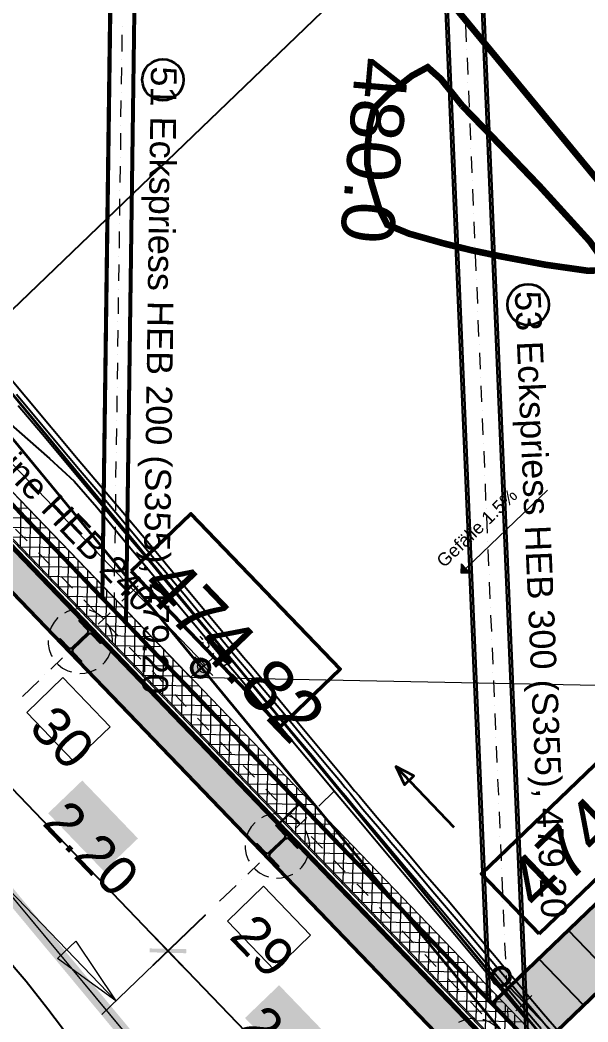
# Model space of a CAD drawing. Header units: metres. Extents: x 2687650.8 to 2687727.1, y 1234407.3 to 1234484.3.
# Drawn here: x 2687661.47 to 2687665.86, y 1234446.2 to 1234453.96 of the extents above; entities that cross this region are included whole.
import ezdxf

# ---------------------------------------------------------------- set-up
doc = ezdxf.new("R2010")
doc.units = ezdxf.units.M
for name, color, linetype in [('PDF_0', 7, 'Continuous'), ('PDF_A-GEFAELLE', 7, 'Continuous'), ('PDF_A-KOTEN', 7, 'Continuous'), ('PDF_A__BEML', 7, 'Continuous'), ('PDF_A__Text', 7, 'Continuous'), ('PDF_AV_01211-Bobe-Gebaeude', 7, 'Continuous'), ('PDF_AV_01313-Mauer-Sockel', 7, 'Continuous'), ('PDF_AV_01611-Parzelle', 7, 'Continuous'), ('PDF_E_BETON', 7, 'Continuous'), ('PDF_E_Text', 7, 'Continuous'), ('PDF_PDF_Geometrie', 5, 'Continuous'), ('PDF_Text', 7, 'Continuous')]:
    doc.layers.add(name, color=color, linetype=linetype)
for name, color, linetype, true_color in [('PDF_060-Kataster_Hauptinfo.060', 7, 'Continuous', 0x7f7f7f), ('PDF_062_Bauten.062 Bauteilschraffuren', 7, 'Continuous', 0x7f7f7f), ('PDF_211_Wände_Beton.211', 7, 'Continuous', 0x7f7f7f), ('PDF_211_Wände_Beton.211 Bauteilschraffuren', 7, 'Continuous', 0x7f7f7f), ('PDF_211_Wände_Beton.211 Schichttrennlinien', 7, 'Continuous', 0x7f7f7f), ('PDF_211_Z_Bemassung 1_50.211#4', 7, 'Continuous', 0x7f7f7f), ('PDF_211_Z_Koten.211', 7, 'Continuous', 0x7f7f7f), ('PDF_222_Spenglerarbeiten.222 Bauteilschraffuren', 7, 'Continuous', 0x7f7f7f), ('PDF_3D_Kurven', 7, 'Continuous', 0xdda500), ('PDF_3D_Kurven-Nebenhoehen', 7, 'Continuous', 0xdda500), ('PDF_A-2D-BÖSCHUNGEN', 7, 'Continuous', 0xfdfdfd), ('PDF_AV_01234-Bobe-Gartenanlage', 7, 'Continuous', 0xfdfdfd), ('PDF_Böschung Aushub', 7, 'Continuous', 0x7f7f7f), ('PDF_E_Farbe Beton', 7, 'Continuous', 0xdfff7f), ('PDF_Rühlwand Träger u Vermassung', 7, 'Continuous', 0x0ac1ff)]:
    doc.layers.add(name, color=color, linetype=linetype, true_color=true_color)
doc.styles.add('PDF Arial', font='arial.ttf')

# ---------------------------------------------------------------- blocks, each defined once
blk = doc.blocks.new('A$C1c84ec86')
at = {"layer": 'PDF_0', "transparency": 33554559}
blk.add_hatch(color=256, dxfattribs=at).paths.add_polyline_path([(1289.92, 383.34), (1310.03, 403.23), (1307.91, 405.56), (1287.8, 385.45)])
at = {"layer": 'PDF_211_Z_Koten.211', "transparency": 33554559}
h = blk.add_hatch(color=256, dxfattribs=at)
h.paths.add_polyline_path([(1159.32, 567.07), (1154.24, 567.07), (1154.66, 565.16), (1155.72, 563.47), (1157.41, 562.41), (1159.32, 561.98)])
h.paths.add_polyline_path([(1161.22, 571.72), (1159.32, 572.15), (1159.32, 567.07), (1164.19, 567.07), (1163.98, 568.97), (1162.71, 570.66)])
at = {"layer": 'PDF_3D_Kurven', "transparency": 33554559}
blk.add_hatch(color=256, dxfattribs=at).paths.add_polyline_path([(984.9, 1009.67), (985.33, 1014.75), (982.57, 1014.96), (982.15, 1009.88)])
at = {"layer": 'PDF_A-KOTEN', "transparency": 33554559}
for points in [[(1159.11, 570.88), (1157.63, 570.88), (1156.78, 570.66), (1156.36, 570.66), (1155.51, 570.24), (1155.09, 570.24), (1154.45, 569.61), (1154.03, 569.39), (1153.18, 568.55), (1152.76, 567.91), (1152.33, 567.49), (1152.12, 566.64), (1151.91, 566.43), (1151.7, 565.37), (1151.49, 564.95), (1151.49, 562.83), (1152.12, 560.93), (1152.55, 560.5), (1152.76, 559.87), (1154.24, 558.39), (1154.87, 557.96), (1155.51, 557.75), (1156.14, 557.33), (1156.78, 557.33), (1157.41, 557.12), (1159.32, 557.12), (1160.17, 557.33), (1160.59, 557.33), (1162.71, 558.39), (1163.55, 559.23), (1164.4, 560.5), (1164.61, 560.93), (1165.03, 561.56), (1165.25, 562.2), (1165.25, 562.83), (1165.46, 563.68), (1165.46, 564.1), (1165.25, 564.95), (1165.25, 565.37), (1165.03, 566.43), (1164.82, 566.64), (1164.19, 567.91), (1163.76, 568.55), (1163.55, 568.76), (1162.71, 569.39), (1162.49, 569.61), (1161.65, 570.24), (1161.44, 570.24), (1160.38, 570.66), (1160.17, 570.66)], [(1493.76, 573.2), (1490.58, 573.2), (1489.95, 572.99), (1489.31, 572.57), (1488.89, 572.57), (1488.04, 571.93), (1487.2, 571.09), (1486.77, 570.88), (1486.35, 570.24), (1485.71, 568.97), (1485.5, 568.76), (1485.29, 567.91), (1485.29, 567.28), (1485.08, 566.64), (1485.08, 566.01), (1485.29, 565.16), (1485.29, 564.52), (1485.5, 564.1), (1485.71, 563.25), (1486.14, 562.83), (1486.98, 561.56), (1487.41, 561.14), (1488.04, 560.71), (1488.47, 560.29), (1489.1, 560.08), (1489.74, 559.66), (1490.58, 559.66), (1491.01, 559.44), (1492.91, 559.44), (1493.76, 559.66), (1494.39, 559.66), (1495.03, 560.08), (1495.66, 560.29), (1496.3, 560.71), (1496.72, 561.14), (1497.36, 561.56), (1497.57, 562.2), (1497.99, 562.83), (1498.41, 563.25), (1498.63, 564.1), (1498.84, 564.52), (1499.05, 565.16), (1499.05, 567.28), (1498.84, 567.91), (1498.63, 568.76), (1498.63, 568.97), (1497.99, 570.24), (1496.51, 571.72), (1496.09, 571.93), (1495.24, 572.57), (1495.03, 572.57)]]:
    blk.add_hatch(color=256, dxfattribs=at).paths.add_polyline_path(points)
at = {"layer": 'PDF_A__BEML', "true_color": 0xffffff, "transparency": 33554559}
for points in [[(1157.84, 437.95), (1157.84, 401.33), (1220.07, 401.33), (1220.07, 437.95)], [(1377.76, 437.95), (1377.76, 401.33), (1439.99, 401.33), (1439.99, 437.95)]]:
    blk.add_hatch(color=7, dxfattribs=at).paths.add_polyline_path(points)
at = {"layer": 'PDF_AV_01611-Parzelle', "transparency": 33554559}
blk.add_hatch(color=256, dxfattribs=at).paths.add_polyline_path([(465.46, 393.71), (464.83, 383.76), (1459.26, 311.16), (1460.1, 321.1)])
at = {"layer": 'PDF_Böschung Aushub', "true_color": 0xdd6d8a, "transparency": 33554559}
blk.add_hatch(color=243, dxfattribs=at).paths.add_polyline_path([(1502.44, 1125.66), (1502.44, 547.8), (1552.39, 547.8), (1552.39, 1075.71), (2362.45, 1075.71), (2362.45, 523.67), (2412.62, 523.67), (2412.41, 1075.71), (2412.41, 1125.66)])
at = {"layer": 'PDF_E_Farbe Beton', "true_color": 0xbfff7f, "transparency": 33554559}
h = blk.add_hatch(color=71, dxfattribs=at)
h.paths.add_polyline_path([(3096.53, 1972.34), (3087.64, 1847.46), (3087.42, 523.67), (612.36, 523.67), (612.36, 1217.32), (591.83, 1429.41), (592.04, 1430.89), (672.48, 2565.87), (2668.74, 2565.87), (2848.03, 2530.94), (2997.89, 2390.18), (3013.34, 2375.79), (3093.99, 2206.03), (3096.53, 2200.53)])
h.paths.add_polyline_path([(3120.45, 1972.34), (3120.45, 2206.03), (3039.8, 2375.79), (3033.03, 2390.18), (2883.16, 2530.94), (2859.46, 2553.17), (2794.47, 2565.87), (2671.07, 2589.79), (650.04, 2589.79), (648.35, 2565.87), (567.91, 1430.89), (568.12, 1429.41), (588.44, 1217.32), (588.44, 499.75), (3111.55, 499.75), (3111.55, 1847.46)], flags=0)
at = {"layer": 'PDF_Rühlwand Träger u Vermassung', "transparency": 33554559}
for points in [[(1077.4, 501.66), (1077.19, 501.66), (1076.77, 501.45), (1067.03, 501.45), (1067.03, 499.75), (1090.95, 499.75), (1090.95, 501.45), (1081.21, 501.45), (1080.77, 501.47), (1080.58, 501.66), (1080.15, 501.87), (1079.94, 502.08), (1079.73, 502.51), (1079.52, 502.72), (1079.52, 520.71), (1079.73, 520.92), (1079.94, 521.34), (1080.15, 521.56), (1080.58, 521.77), (1080.79, 521.98), (1090.95, 521.98), (1090.95, 523.67), (1067.03, 523.67), (1067.03, 521.98), (1077.19, 521.98), (1077.4, 521.77), (1077.83, 521.56), (1078.04, 521.34), (1078.25, 520.92), (1078.46, 520.71), (1078.46, 503.14), (1078.25, 502.72), (1078.25, 502.51), (1078.04, 502.08), (1077.83, 501.87)], [(1297.33, 501.66), (1297.12, 501.66), (1296.69, 501.45), (1286.96, 501.45), (1286.96, 499.75), (1310.87, 499.75), (1311.09, 501.45), (1301.14, 501.45), (1300.9, 501.46), (1300.5, 501.66), (1300.29, 501.87), (1299.87, 502.08), (1299.87, 502.51), (1299.66, 502.72), (1299.44, 503.14), (1299.44, 520.29), (1299.66, 520.71), (1299.87, 520.92), (1300.08, 521.34), (1300.5, 521.77), (1300.93, 521.98), (1311.09, 521.98), (1311.09, 523.67), (1286.96, 523.67), (1286.96, 521.98), (1297.12, 521.98), (1297.54, 521.77), (1297.96, 521.34), (1298.17, 520.92), (1298.39, 520.71), (1298.39, 520.29), (1298.6, 519.86), (1298.39, 503.56), (1298.39, 502.72), (1298.17, 502.51), (1297.96, 502.08), (1297.75, 501.87)]]:
    blk.add_hatch(color=256, dxfattribs=at).paths.add_polyline_path(points)
at = {"layer": 'PDF_060-Kataster_Hauptinfo.060', "lineweight": 18}
for points in [[(643.69, 2809.29), (483.03, 548.44), (465.04, 388.84), (1459.68, 316.24), (3414.46, 173.36), (3333.6, 2121.15)], [(1622.45, 1017.71), (1158.47, 553.73)]]:
    blk.add_lwpolyline(points, dxfattribs=at)
at = {"layer": 'PDF_062_Bauten.062 Bauteilschraffuren', "lineweight": 18}
for points in [[(3332.75, 2138.08), (3333.6, 2121.57), (3358.36, 1523.6), (3376.14, 1092.22), (3376.35, 1092.22), (3414.46, 173.57), (465.04, 388.84), (483.03, 548.65), (515.84, 1009.24), (643.69, 2809.29), (760.11, 2801.88), (1044.17, 2801.88), (2574.76, 2801.88)], [(2621.11, 2560.79), (677.13, 2560.79), (608.13, 1589.22), (608.13, 1483.39), (616.38, 1483.39), (616.38, 527.69), (3083.61, 527.69), (3083.61, 1406.76), (3082.98, 1406.76), (3083.61, 1981.87), (3091.45, 1981.87), (3091.45, 2122.63)]]:
    blk.add_lwpolyline(points, dxfattribs=at)
at = {"layer": 'PDF_211_Wände_Beton.211', "lineweight": 18}
for points in [[(2625.56, 2560.79), (677.13, 2560.79), (676.5, 2552.75), (608.34, 1592.4), (608.34, 1483.39), (616.38, 1483.39), (616.38, 527.69), (617.44, 527.69), (3082.56, 527.69), (3083.61, 527.69), (3083.61, 1981.87), (3091.45, 1981.87), (3091.45, 2101.89), (3091.45, 2123.9)], [(3057.58, 2120.3), (2703.03, 2120.3), (2036.9, 2120.3), (1550.49, 2120.3), (1524.45, 2120.3), (1524.45, 1612.29), (1524.45, 1598.32), (1524.45, 1590.28), (1550.49, 1590.28), (1550.49, 2100.41), (2036.9, 2100.41), (2703.03, 2100.41), (3057.58, 2100.41), (3057.58, 1981.87), (3057.58, 553.73), (642.42, 553.73), (642.42, 1483.39), (642.42, 1591.13), (708.88, 2526.92), (2625.35, 2526.92)]]:
    blk.add_lwpolyline(points, dxfattribs=at)
at = {"layer": 'PDF_211_Wände_Beton.211 Bauteilschraffuren', "lineweight": 18}
for points in [[(951.67, 528.75), (976.65, 553.73)], [(962.25, 528.75), (987.23, 553.73)], [(994.43, 528.75), (969.24, 553.73)], [(972.84, 528.75), (997.81, 553.73)], [(1005.01, 528.75), (980.03, 553.73)], [(983.42, 528.75), (1008.4, 553.73)], [(1015.59, 528.75), (990.62, 553.73)], [(994, 528.75), (1018.98, 553.73)], [(1026.18, 528.75), (1001.2, 553.73)], [(1004.59, 528.75), (1029.56, 553.73)], [(1036.76, 528.75), (1011.78, 553.73)], [(1015.17, 528.75), (1040.15, 553.73)], [(1047.35, 528.75), (1022.37, 553.73)], [(1025.75, 528.75), (1050.94, 553.73)], [(1057.93, 528.75), (1032.95, 553.73)], [(1036.55, 528.75), (1061.53, 553.73)], [(1068.51, 528.75), (1043.54, 553.73)], [(1047.13, 528.75), (1072.11, 553.73)], [(1079.1, 528.75), (1054.12, 553.73)], [(1057.72, 528.75), (1082.69, 553.73)], [(1089.89, 528.75), (1064.7, 553.73)], [(1068.3, 528.75), (1093.28, 553.73)], [(1100.47, 528.75), (1075.5, 553.73)], [(1078.88, 528.75), (1103.86, 553.73)], [(1111.06, 528.75), (1086.08, 553.73)], [(1089.47, 528.75), (1114.44, 553.73)], [(1121.64, 528.75), (1096.66, 553.73)], [(1100.05, 528.75), (1125.03, 553.73)], [(1132.22, 528.75), (1107.25, 553.73)], [(1110.63, 528.75), (1135.61, 553.73)], [(1142.81, 528.75), (1117.83, 553.73)], [(1121.22, 528.75), (1146.41, 553.73)], [(1153.39, 528.75), (1128.41, 553.73)], [(1132.01, 528.75), (1156.99, 553.73)], [(1163.98, 528.75), (1139, 553.73)], [(1142.6, 528.75), (1167.57, 553.73)], [(1174.56, 528.75), (1149.58, 553.73)], [(1153.18, 528.75), (1178.16, 553.73)], [(1185.35, 528.75), (1160.17, 553.73)], [(1163.76, 528.75), (1188.74, 553.73)], [(1195.94, 528.75), (1170.96, 553.73)], [(1174.35, 528.75), (1199.32, 553.73)], [(1206.52, 528.75), (1181.54, 553.73)], [(1184.93, 528.75), (1209.91, 553.73)], [(1217.1, 528.75), (1192.13, 553.73)], [(1195.51, 528.75), (1220.49, 553.73)], [(1227.69, 528.75), (1202.71, 553.73)], [(1206.1, 528.75), (1231.08, 553.73)], [(1238.27, 528.75), (1213.29, 553.73)], [(1216.68, 528.75), (1241.87, 553.73)], [(1248.86, 528.75), (1223.88, 553.73)], [(1227.48, 528.75), (1252.45, 553.73)], [(1259.44, 528.75), (1234.46, 553.73)], [(1238.06, 528.75), (1263.04, 553.73)], [(1270.02, 528.75), (1245.05, 553.73)], [(1248.64, 528.75), (1273.62, 553.73)], [(1280.82, 528.75), (1255.63, 553.73)], [(1259.23, 528.75), (1284.2, 553.73)], [(1291.4, 528.75), (1266.42, 553.73)], [(1269.81, 528.75), (1294.79, 553.73)], [(1301.98, 528.75), (1277.01, 553.73)], [(1280.39, 528.75), (1305.37, 553.73)], [(1312.57, 528.75), (1287.59, 553.73)], [(1290.98, 528.75), (1315.95, 553.73)], [(1323.15, 528.75), (1298.17, 553.73)], [(1301.56, 528.75), (1326.54, 553.73)], [(1333.74, 528.75), (1308.76, 553.73)], [(1312.14, 528.75), (1337.33, 553.73)], [(1344.32, 528.75), (1319.34, 553.73)], [(1322.94, 528.75), (1347.92, 553.73)], [(1354.9, 528.75), (1329.93, 553.73)], [(1333.52, 528.75), (1358.5, 553.73)], [(1365.49, 528.75), (1340.51, 553.73)], [(1344.11, 528.75), (1369.08, 553.73)], [(1376.28, 528.75), (1351.09, 553.73)], [(1354.69, 528.75), (1379.67, 553.73)], [(1386.86, 528.75), (1361.89, 553.73)], [(1365.27, 528.75), (1390.25, 553.73)], [(1397.45, 528.75), (1372.47, 553.73)], [(1375.86, 528.75), (1400.83, 553.73)], [(1408.03, 528.75), (1383.05, 553.73)], [(1386.44, 528.75), (1411.42, 553.73)], [(1418.62, 528.75), (1393.64, 553.73)], [(1397.02, 528.75), (1422, 553.73)], [(1429.2, 528.75), (1404.22, 553.73)], [(1407.61, 528.75), (1432.8, 553.73)], [(1439.78, 528.75), (1414.8, 553.73)], [(1418.4, 528.75), (1443.38, 553.73)], [(1450.37, 528.75), (1425.39, 553.73)], [(1428.99, 528.75), (1453.96, 553.73)], [(1460.95, 528.75), (1435.97, 553.73)], [(1439.57, 528.75), (1464.55, 553.73)], [(1471.74, 528.75), (1446.56, 553.73)], [(1450.15, 528.75), (1475.13, 553.73)], [(1482.33, 528.75), (1457.35, 553.73)], [(1460.74, 528.75), (1485.71, 553.73)], [(1492.91, 528.75), (1467.93, 553.73)], [(1471.32, 528.75), (1496.3, 553.73)], [(1503.49, 528.75), (1478.52, 553.73)], [(1481.9, 528.75), (1506.88, 553.73)], [(1514.08, 528.75), (1489.1, 553.73)], [(1492.49, 528.75), (1517.47, 553.73)], [(1524.66, 528.75), (1499.68, 553.73)], [(1503.07, 528.75), (1528.26, 553.73)], [(1535.25, 528.75), (1510.27, 553.73)], [(1545.83, 528.75), (1520.85, 553.73)]]:
    blk.add_lwpolyline(points, dxfattribs=at)
at = {"layer": 'PDF_211_Wände_Beton.211 Schichttrennlinien', "lineweight": 18}
blk.add_lwpolyline([(617.44, 528.75), (642.42, 528.75), (3057.58, 528.75), (3082.56, 528.75)], dxfattribs=at)
at = {"layer": 'PDF_211_Z_Bemassung 1_50.211#4', "lineweight": 18}
blk.add_lwpolyline([(1245.47, 853.46), (1245.47, 765.82)], dxfattribs=at)
blk.add_lwpolyline([(1250.34, 765.82), (1245.47, 760.74), (1240.39, 765.82)], close=True, dxfattribs=at)
at = {"layer": 'PDF_211_Z_Bemassung 1_50.211#4', "transparency": 33554559}
blk.add_solid([(1240.39, 765.82), (1250.34, 765.82), (1245.47, 760.74)], dxfattribs=at)
at = {"layer": 'PDF_211_Z_Koten.211', "lineweight": 18}
for points in [[(1159.32, 557.12), (1159.32, 577.01)], [(1149.16, 567.07), (1169.27, 567.07)]]:
    blk.add_lwpolyline(points, dxfattribs=at)
blk.add_circle((1159.42, 567.17), 4.97, dxfattribs=at)
at = {"layer": 'PDF_222_Spenglerarbeiten.222 Bauteilschraffuren', "lineweight": 18}
blk.add_lwpolyline([(642.42, 553.73), (642.42, 568.76), (1158.47, 568.76), (1158.47, 553.73)], close=True, dxfattribs=at)
at = {"layer": 'PDF_3D_Kurven', "lineweight": 25}
for points in [[(918.01, 588.87), (960.56, 592.47), (986.38, 594.16), (1013.05, 592.89), (1048.4, 590.14), (1071.26, 588.44), (1088.2, 587.17), (1110.85, 585.69), (1125.24, 584.85), (1141.75, 583.58), (1158.26, 582.52), (1181.54, 581.04), (1228.11, 577.86), (1276.37, 574.47), (1304.95, 572.57), (1330.77, 570.88), (1365.7, 568.55), (1391.73, 566.85), (1412.26, 565.37), (1443.59, 563.25), (1473.86, 561.14), (1491.64, 559.87), (1509, 558.81), (1532.28, 557.12)], [(985.11, 1012.21), (985.11, 1012.21)]]:
    blk.add_lwpolyline(points, dxfattribs=at)
at = {"layer": 'PDF_3D_Kurven', "lineweight": 0, "const_width": 5.1}
blk.add_lwpolyline([(982.36, 1012.42), (974.11, 1013.27), (958.76, 1014.64), (945, 1013.58), (941.3, 1000.04), (938.97, 977.18), (939.18, 961.51), (945.85, 950.82), (957.39, 937.06), (966.7, 927.86), (979.19, 920.24), (997.5, 910.82), (1011.15, 906.48), (1027.98, 913.89), (1052.85, 928.49), (1071.16, 940.13), (1089.04, 952.31), (1118.25, 973.15), (1144.93, 994), (1155.72, 1006.6), (1129.05, 1010.62), (1072.11, 1012.21), (1014.54, 1012.31), (985.11, 1012.21)], dxfattribs=at)
at = {"layer": 'PDF_3D_Kurven-Nebenhoehen', "lineweight": 25}
for points in [[(860.44, 615.96), (913.36, 612.36), (976.44, 608.13), (1029.78, 604.53), (1053.06, 603.05), (1065.34, 602.2), (1075.5, 601.57), (1080.79, 601.14), (1098.15, 599.87), (1130.74, 597.55), (1150.43, 596.06), (1163.76, 595.01), (1175.62, 594.16), (1183.66, 593.74), (1191.7, 593.1), (1207.79, 592.04), (1241.87, 589.5), (1275.95, 586.96), (1292.25, 585.9), (1301.56, 585.06), (1309.82, 584.42), (1315.11, 584.21), (1320.4, 583.79), (1336.91, 582.73), (1369.51, 580.82), (1394.27, 579.13), (1421.16, 577.65), (1457.77, 575.32), (1476.82, 574.05), (1484.44, 573.63), (1491.64, 572.99), (1500.32, 572.57), (1512.17, 571.72), (1535.67, 570.24), (1553.66, 569.18)], [(906.8, 608.55), (954.63, 605.17), (983.63, 603.26), (1013.69, 601.36), (1053.06, 598.6), (1074.02, 597.12), (1084.81, 596.49), (1095.61, 595.64), (1108.52, 594.79), (1130.32, 593.1), (1142.17, 592.25), (1148.74, 591.83), (1155.3, 591.41), (1162.49, 590.77), (1169.9, 590.35), (1183.45, 589.5), (1209.48, 587.6), (1229.38, 586.33), (1251.4, 584.63), (1281.45, 582.52), (1296.9, 581.46), (1302.83, 581.04), (1308.76, 580.61), (1324.42, 579.34), (1344.11, 578.07), (1357.87, 577.23), (1378.4, 575.96), (1393.85, 575.11), (1410.36, 574.05), (1433.43, 572.57), (1449.31, 571.51), (1471.96, 570.03), (1491.64, 568.76), (1504.13, 567.91), (1516.83, 567.07), (1533.55, 566.01), (1552.6, 564.74)], [(913.99, 603.47), (943.2, 601.57), (995.49, 597.97), (1046.71, 594.58), (1072.75, 592.89), (1092.85, 591.41), (1110.42, 590.14), (1122.49, 589.29), (1134.13, 588.44), (1146.41, 587.6), (1156.78, 586.96), (1164.19, 586.33), (1179.64, 585.48), (1213.51, 583.15), (1248.64, 580.82), (1267.27, 579.55), (1286.74, 578.07), (1301.77, 577.01), (1307.7, 576.59), (1322.73, 575.53), (1350.88, 573.63), (1367.81, 572.36), (1380.51, 571.72), (1393.21, 570.88), (1407.18, 570.03), (1421.58, 569.18), (1439.99, 567.91), (1471.11, 565.79), (1491.64, 564.31), (1514.5, 562.83), (1533.13, 561.56), (1542.44, 560.93)], [(1211.6, 300.57), (1239.75, 298.88), (1266.85, 296.13), (1305.58, 291.68)]]:
    blk.add_lwpolyline(points, dxfattribs=at)
at = {"layer": 'PDF_A-2D-BÖSCHUNGEN', "lineweight": 25}
blk.add_lwpolyline([(1552.39, 547.8), (1552.39, 1069.15)], dxfattribs=at)
at = {"layer": 'PDF_A-GEFAELLE', "lineweight": 18}
blk.add_lwpolyline([(1243.99, 328.72), (1243.99, 348.2), (1299.02, 338.46)], close=True, dxfattribs=at)
at = {"layer": 'PDF_A-KOTEN', "lineweight": 50}
for points in [[(1488.47, 610.67), (1424.12, 610.67), (1424.12, 797.57), (1488.47, 797.57)], [(1067.24, 577.65), (1067.24, 641.78), (1234.04, 641.78), (1234.04, 577.65)]]:
    blk.add_lwpolyline(points, close=True, dxfattribs=at)
for centre in [(1158.58, 564.21), (1492.17, 566.54)]:
    blk.add_circle(centre, 6.88, dxfattribs=at)
at = {"layer": 'PDF_A__BEML', "lineweight": 25}
blk.add_lwpolyline([(1299.02, 378.47), (1299.02, 434.35)], close=True, dxfattribs=at)
for points in [[(1063.01, 394.34), (1314.9, 394.34)], [(1282.93, 394.34), (1535.03, 394.34)]]:
    blk.add_lwpolyline(points, dxfattribs=at)
at = {"layer": 'PDF_A__Text', "lineweight": 18}
for points in [[(1142.81, 482.4), (1090.1, 482.4), (1090.1, 443.45), (1142.81, 443.45)], [(1366.76, 482.4), (1314.26, 482.4), (1314.26, 443.45), (1366.76, 443.45)]]:
    blk.add_lwpolyline(points, close=True, dxfattribs=at)
at = {"layer": 'PDF_AV_01211-Bobe-Gebaeude', "lineweight": 0, "const_width": 5.14}
blk.add_lwpolyline([(1914.77, 2193.33), (911.66, 2268.68), (821.6, 1068.94), (1822.69, 992.84)], dxfattribs=at)
at = {"layer": 'PDF_AV_01234-Bobe-Gartenanlage', "lineweight": 25}
for points in [[(940.03, 1060.05), (939.18, 1060.05)], [(940.87, 1059.83), (940.24, 1060.05)], [(941.72, 1059.83), (941.09, 1059.83)], [(942.78, 1059.83), (941.93, 1059.83)], [(943.63, 1059.62), (942.99, 1059.83)], [(944.68, 1059.62), (943.84, 1059.62)], [(945.53, 1059.62), (944.9, 1059.62)], [(946.38, 1059.41), (945.74, 1059.62)], [(947.44, 1059.41), (946.59, 1059.41)], [(948.28, 1059.41), (947.65, 1059.41)], [(949.13, 1059.2), (948.5, 1059.41)], [(950.19, 1059.2), (949.55, 1059.2)], [(951.04, 1059.2), (950.4, 1059.2)], [(952.09, 1058.99), (951.25, 1059.2)], [(952.94, 1058.99), (952.31, 1058.99)], [(953.79, 1058.99), (953.15, 1058.99)], [(954.85, 1058.78), (954, 1058.99)], [(955.69, 1058.78), (955.06, 1058.78)], [(956.75, 1058.78), (955.9, 1058.78)], [(957.6, 1058.56), (956.96, 1058.78)], [(958.44, 1058.56), (957.81, 1058.56)], [(959.5, 1058.56), (958.66, 1058.56)], [(960.35, 1058.35), (959.71, 1058.56)], [(961.2, 1058.35), (960.56, 1058.35)], [(962.25, 1058.35), (961.41, 1058.35)], [(963.1, 1058.14), (962.47, 1058.35)], [(964.16, 1058.14), (963.31, 1058.14)], [(965.01, 1058.14), (964.37, 1058.14)], [(965.85, 1057.93), (965.22, 1058.14)], [(966.91, 1057.93), (966.06, 1057.93)], [(967.76, 1057.93), (967.12, 1057.93)], [(968.6, 1057.72), (967.97, 1057.93)], [(969.66, 1057.72), (969.03, 1057.72)], [(970.51, 1057.72), (969.87, 1057.72)], [(971.57, 1057.51), (970.72, 1057.72)], [(972.41, 1057.51), (971.78, 1057.51)], [(973.26, 1057.51), (972.63, 1057.51)], [(974.32, 1057.29), (973.47, 1057.51)], [(975.17, 1057.29), (974.53, 1057.29)], [(976.22, 1057.29), (975.38, 1057.29)], [(977.07, 1057.08), (976.44, 1057.29)], [(977.92, 1057.08), (977.28, 1057.08)], [(978.98, 1057.08), (978.13, 1057.08)], [(979.82, 1056.87), (979.19, 1057.08)], [(980.67, 1056.87), (980.03, 1056.87)], [(981.73, 1056.87), (981.09, 1056.87)], [(982.57, 1056.66), (981.94, 1056.87)], [(983.63, 1056.66), (982.79, 1056.66)], [(984.48, 1056.66), (983.84, 1056.66)], [(985.33, 1056.45), (984.69, 1056.66)], [(986.38, 1056.45), (985.54, 1056.45)], [(987.23, 1056.45), (986.6, 1056.45)], [(988.08, 1056.24), (987.44, 1056.45)], [(989.14, 1056.24), (988.5, 1056.24)], [(989.98, 1056.24), (989.35, 1056.24)], [(991.04, 1056.02), (990.19, 1056.24)], [(991.89, 1056.02), (991.25, 1056.02)], [(992.73, 1056.02), (992.1, 1056.02)], [(993.79, 1055.81), (992.95, 1056.02)], [(994.64, 1055.81), (994, 1055.81)], [(995.7, 1055.81), (994.85, 1055.81)], [(996.54, 1055.6), (995.91, 1055.81)], [(997.39, 1055.6), (996.76, 1055.6)], [(998.45, 1055.6), (997.6, 1055.6)], [(999.3, 1055.39), (998.66, 1055.6)], [(1000.14, 1055.39), (999.51, 1055.39)], [(1001.2, 1055.39), (1000.57, 1055.39)], [(1002.05, 1055.18), (1001.41, 1055.39)], [(1003.11, 1055.18), (1002.26, 1055.18)], [(1003.95, 1055.18), (1003.32, 1055.18)], [(1004.8, 1054.97), (1004.16, 1055.18)], [(1005.86, 1054.97), (1005.01, 1054.97)], [(1006.7, 1054.97), (1006.07, 1054.97)], [(1007.55, 1054.75), (1006.92, 1054.97)], [(1008.61, 1054.75), (1007.97, 1054.75)], [(1009.46, 1054.75), (1008.82, 1054.75)], [(1010.51, 1054.54), (1009.67, 1054.75)], [(1011.36, 1054.54), (1010.73, 1054.54)], [(1012.21, 1054.54), (1011.57, 1054.54)], [(1013.27, 1054.33), (1012.42, 1054.54)], [(1014.11, 1054.33), (1013.48, 1054.33)], [(1015.17, 1054.33), (1014.32, 1054.33)], [(1016.02, 1054.12), (1015.38, 1054.33)], [(1016.86, 1054.12), (1016.23, 1054.12)], [(1017.92, 1054.12), (1017.08, 1054.12)], [(1018.77, 1053.91), (1018.13, 1054.12)], [(1019.62, 1053.91), (1018.98, 1053.91)], [(1020.67, 1053.91), (1020.04, 1053.91)], [(1021.52, 1053.7), (1020.89, 1053.91)], [(1022.58, 1053.7), (1021.73, 1053.7)], [(1023.43, 1053.7), (1022.79, 1053.7)], [(1024.27, 1053.48), (1023.64, 1053.7)], [(1025.33, 1053.48), (1024.48, 1053.48)], [(1026.18, 1053.48), (1025.54, 1053.48)], [(1027.02, 1053.27), (1026.39, 1053.48)], [(1028.08, 1053.27), (1027.45, 1053.27)], [(1028.93, 1053.27), (1028.29, 1053.27)], [(1029.99, 1053.06), (1029.14, 1053.27)], [(1030.83, 1053.06), (1030.2, 1053.06)], [(1031.68, 1053.06), (1031.05, 1053.06)], [(1032.74, 1052.85), (1031.89, 1053.06)], [(1033.59, 1052.85), (1032.95, 1052.85)], [(1034.64, 1052.85), (1033.8, 1052.85)], [(1035.49, 1052.64), (1034.86, 1052.85)], [(1036.34, 1052.64), (1035.7, 1052.64)], [(1037.4, 1052.64), (1036.55, 1052.64)], [(1038.24, 1052.43), (1037.61, 1052.64)], [(1039.09, 1052.43), (1038.45, 1052.43)], [(1040.15, 1052.43), (1039.51, 1052.43)], [(1041, 1052.21), (1040.36, 1052.43)], [(1042.05, 1052.21), (1041.21, 1052.21)], [(1042.9, 1052.21), (1042.27, 1052.21)], [(1043.75, 1052), (1043.11, 1052.21)], [(1044.81, 1052), (1043.96, 1052)], [(1045.65, 1052), (1045.02, 1052)], [(1046.5, 1051.79), (1045.86, 1052)], [(1047.56, 1051.79), (1046.92, 1051.79)], [(1048.4, 1051.79), (1047.77, 1051.79)], [(1049.46, 1051.58), (1048.62, 1051.79)], [(1050.31, 1051.58), (1049.67, 1051.58)], [(1051.16, 1051.58), (1050.52, 1051.58)], [(1052.21, 1051.37), (1051.37, 1051.58)], [(1053.06, 1051.37), (1052.43, 1051.37)], [(1054.12, 1051.37), (1053.27, 1051.37)], [(1054.97, 1051.16), (1054.33, 1051.37)], [(1055.81, 1051.16), (1055.18, 1051.16)], [(1056.87, 1051.16), (1056.02, 1051.16)], [(1057.72, 1050.94), (1057.08, 1051.16)], [(1058.56, 1050.94), (1057.93, 1050.94)], [(1059.62, 1050.94), (1058.99, 1050.94)], [(1060.47, 1050.73), (1059.83, 1050.94)], [(1061.53, 1050.73), (1060.68, 1050.73)], [(1062.37, 1050.73), (1061.74, 1050.73)], [(1063.22, 1050.52), (1062.59, 1050.73)], [(1064.28, 1050.52), (1063.43, 1050.52)], [(1065.13, 1050.52), (1064.49, 1050.52)], [(1065.97, 1050.31), (1065.34, 1050.52)], [(1067.03, 1050.31), (1066.4, 1050.31)], [(1067.88, 1050.31), (1067.24, 1050.31)], [(1068.94, 1050.1), (1068.09, 1050.31)], [(1069.78, 1050.1), (1069.15, 1050.1)], [(1070.63, 1050.1), (1069.99, 1050.1)], [(1071.69, 1049.89), (1070.84, 1050.1)], [(1072.53, 1049.89), (1071.9, 1049.89)], [(1073.59, 1049.89), (1072.75, 1049.89)], [(1074.44, 1049.67), (1073.8, 1049.89)], [(1075.29, 1049.67), (1074.65, 1049.67)], [(1076.34, 1049.67), (1075.5, 1049.67)], [(1077.19, 1049.46), (1076.56, 1049.67)], [(1078.04, 1049.46), (1077.4, 1049.46)], [(1079.1, 1049.46), (1078.46, 1049.46)], [(1079.94, 1049.25), (1079.31, 1049.46)], [(1081, 1049.25), (1080.15, 1049.25)], [(1081.85, 1049.25), (1081.21, 1049.25)], [(1082.69, 1049.04), (1082.06, 1049.25)], [(1083.75, 1049.04), (1082.91, 1049.04)], [(1084.6, 1049.04), (1083.96, 1049.04)], [(1085.45, 1048.83), (1084.81, 1049.04)], [(1086.5, 1048.83), (1085.87, 1048.83)], [(1087.35, 1048.83), (1086.72, 1048.83)]]:
    blk.add_lwpolyline(points, dxfattribs=at)
at = {"layer": 'PDF_AV_01313-Mauer-Sockel', "lineweight": 35}
blk.add_lwpolyline([(1908, 530.02), (597.55, 629.72), (632.05, 1083.54), (610.25, 1085.02), (574.05, 609.4), (1928.11, 506.53), (1964.3, 982.15), (1942.5, 983.84)], close=True, dxfattribs=at)
at = {"layer": 'PDF_Böschung Aushub', "color": 7, "lineweight": 25}
for points in [[(1552.39, 628.87), (1502.44, 628.87)], [(1552.39, 597.12), (1502.44, 597.12)], [(1552.39, 565.37), (1502.44, 565.37)]]:
    blk.add_lwpolyline(points, dxfattribs=at)
at = {"layer": 'PDF_E_BETON', "lineweight": 50}
for points in [[(567.91, 1430.89), (650.04, 2589.79), (2671.07, 2589.79), (2859.46, 2553.17), (3033.03, 2390.18), (3120.45, 2206.03), (3120.45, 1972.34), (3111.55, 1847.25), (3111.55, 499.75), (588.44, 499.75), (588.44, 1217.32)], [(612.36, 1217.32), (591.83, 1429.41), (672.48, 2565.87), (2668.74, 2565.87), (2848.03, 2530.94), (3013.34, 2375.79), (3096.53, 2200.53), (3096.53, 1972.34), (3087.64, 1847.46), (3087.42, 523.67), (612.36, 523.67)]]:
    blk.add_lwpolyline(points, close=True, dxfattribs=at)
for points in [[(1502.44, 547.8), (1502.44, 1125.66), (2412.41, 1125.66), (2412.62, 523.67)], [(1552.39, 558.6), (1552.39, 1075.71), (2362.45, 1075.71), (2362.45, 523.67)]]:
    blk.add_lwpolyline(points, dxfattribs=at)
at = {"layer": 'PDF_E_BETON', "lineweight": 18}
for points in [[(1299.02, 338.46), (326.82, 338.46), (326.82, 765.19)], [(1299.02, 388.42), (1299.02, 323.43)]]:
    blk.add_lwpolyline(points, dxfattribs=at)
at = {"layer": 'PDF_E_BETON', "lineweight": 35}
blk.add_lwpolyline([(1318.28, 620.41), (1333.31, 615.54), (1333.31, 625.49), (1318.28, 620.41), (1383.27, 620.41)], dxfattribs=at)
at = {"layer": 'PDF_E_Text', "lineweight": 35}
for centre in [(1131.48, 942.25), (809.96, 859.06)]:
    blk.add_circle(centre, 15.98, dxfattribs=at)
at = {"layer": 'PDF_PDF_Geometrie', "color": 16, "lineweight": 25, "true_color": 0x7f0000}
blk.add_lwpolyline([(857.27, 558.6), (857.27, 1503.28)], dxfattribs=at)
at = {"layer": 'PDF_Rühlwand Träger u Vermassung', "color": 160, "lineweight": 30, "true_color": 0x3333ff}
for points in [[(622.73, 1359.14), (1541.81, 547.8)], [(622.95, 1356.17), (1538.84, 547.8)], [(626.76, 1318.07), (1499.26, 547.8)], [(626.97, 1315.32), (1496.3, 547.8)], [(636.49, 999.3), (1093.28, 547.8)], [(636.49, 997.39), (1091.37, 547.8)], [(636.49, 973.26), (1066.82, 547.8)], [(636.49, 971.14), (1064.91, 547.8)], [(612.36, 546.11), (1287.38, 546.11), (1887.46, 546.11), (2487.55, 546.11), (3087.42, 546.11)], [(1287.38, 547.8), (1887.46, 547.8), (1887.46, 523.67), (1287.38, 523.67)], [(612.36, 525.37), (1287.38, 525.37), (1887.46, 525.37), (2487.55, 525.37), (3087.42, 525.37)]]:
    blk.add_lwpolyline(points, dxfattribs=at)
at = {"layer": 'PDF_Rühlwand Träger u Vermassung', "color": 7, "lineweight": 18}
for points in [[(941.93, 1057.29), (951.46, 1048.83)], [(956.12, 1044.59), (956.12, 1044.59)], [(960.98, 1040.57), (970.51, 1032.1)], [(975.17, 1027.87), (975.17, 1027.87)], [(980.03, 1023.64), (989.56, 1015.17)], [(994.22, 1011.15), (994.22, 1011.15)], [(999.08, 1006.92), (1008.61, 998.45)], [(1013.27, 994.22), (1013.27, 994.22)], [(1018.13, 989.98), (1027.66, 981.73)], [(1032.32, 977.49), (1032.32, 977.49)], [(1037.18, 973.26), (1046.71, 964.79)], [(1051.37, 960.56), (1051.37, 960.56)], [(1056.02, 956.33), (1065.55, 948.07)], [(1070.42, 943.84), (1070.42, 943.84)], [(1075.07, 939.6), (1084.6, 931.14)], [(1089.47, 926.9), (1089.47, 926.9)], [(1094.12, 922.88), (1103.65, 914.42)], [(1108.52, 910.18), (1108.52, 910.18)], [(1113.17, 905.95), (1122.7, 897.48)], [(1127.57, 893.46), (1127.57, 893.46)], [(1132.22, 889.23), (1141.75, 880.76)], [(1146.62, 876.53), (1146.62, 876.53)], [(1151.28, 872.29), (1160.8, 864.04)], [(758.42, 864.67), (758.42, 864.67)], [(762.86, 860.23), (771.96, 851.34)], [(1165.67, 859.81), (1165.67, 859.81)], [(1170.33, 855.57), (1179.85, 847.1)], [(776.41, 846.89), (776.41, 846.89)], [(780.85, 842.45), (789.95, 833.56)], [(1184.72, 842.87), (1184.72, 842.87)], [(1189.38, 838.85), (1198.9, 830.38)], [(794.4, 829.11), (794.4, 829.11)], [(799.06, 824.46), (807.95, 815.57)], [(1203.77, 826.15), (1203.77, 826.15)], [(1208.43, 821.92), (1217.95, 813.45)], [(812.6, 811.12), (812.6, 811.12)], [(1222.82, 809.43), (1222.82, 809.43)], [(817.05, 806.68), (826.15, 797.79)], [(1227.48, 805.19), (1237, 796.73)], [(830.59, 793.34), (830.59, 793.34)], [(1241.87, 792.49), (1241.87, 792.49)], [(835.25, 788.9), (844.14, 780.01)], [(1246.53, 788.26), (1256.05, 780.01)], [(848.8, 775.35), (848.8, 775.35)], [(853.24, 770.9), (862.35, 762.01)], [(1260.92, 775.77), (1260.92, 775.77)], [(1265.58, 771.54), (1275.1, 763.07)], [(866.79, 757.57), (866.79, 757.57)], [(871.24, 753.12), (880.34, 744.23)], [(1279.97, 758.84), (1279.97, 758.84)], [(1284.63, 754.6), (1294.15, 746.35)], [(884.78, 739.79), (884.78, 739.79)], [(1299.02, 742.12), (1299.02, 742.12)], [(1303.68, 737.88), (1313.2, 729.42)], [(889.44, 735.34), (898.33, 726.24)], [(902.99, 721.8), (902.99, 721.8)], [(1317.86, 725.18), (1317.86, 725.18)], [(907.43, 717.35), (916.53, 708.46)], [(1322.73, 721.16), (1332.25, 712.69)], [(1336.91, 708.46), (1336.91, 708.46)], [(920.98, 704.02), (920.98, 704.02)], [(925.42, 699.57), (934.52, 690.68)], [(1341.78, 704.23), (1351.3, 695.76)], [(1355.96, 691.74), (1355.96, 691.74)], [(938.97, 686.24), (938.97, 686.24)], [(1360.83, 687.51), (1370.35, 679.04)], [(943.63, 681.79), (952.52, 672.69)], [(957.17, 668.24), (957.17, 668.24)], [(1375.01, 674.81), (1375.01, 674.81)], [(1379.88, 670.57), (1389.4, 662.32)], [(961.62, 663.8), (970.72, 654.91)], [(1394.06, 658.08), (1394.06, 658.08)], [(1398.93, 653.85), (1408.45, 645.38)], [(975.17, 650.46), (975.17, 650.46)], [(979.61, 646.02), (988.71, 637.13)], [(1413.11, 641.15), (1413.11, 641.15)], [(1417.98, 636.92), (1427.51, 628.66)], [(993.16, 632.68), (993.16, 632.68)], [(997.81, 628.03), (1006.7, 619.14)], [(1432.16, 624.43), (1432.16, 624.43)], [(1011.36, 614.69), (1011.36, 614.69)], [(1437.03, 620.19), (1446.56, 611.73)], [(1015.81, 610.25), (1024.91, 601.36)], [(1451.21, 607.49), (1451.21, 607.49)], [(1456.08, 603.47), (1465.61, 595.01)], [(1029.35, 596.91), (1029.35, 596.91)], [(1033.8, 592.47), (1042.9, 583.58)], [(1470.26, 590.77), (1470.26, 590.77)], [(1475.13, 586.54), (1484.66, 578.28)], [(1047.35, 578.92), (1047.35, 578.92)], [(1052, 574.47), (1060.89, 565.58)], [(1079.1, 573.63), (1079.1, 556.27)], [(1299.02, 573.63), (1299.02, 556.27)], [(1489.31, 574.05), (1489.31, 574.05)], [(1494.18, 569.82), (1503.71, 561.35)], [(1519.16, 573.63), (1519.16, 556.27)], [(1065.55, 561.14), (1065.55, 561.14)], [(1069.99, 556.69), (1079.1, 547.8)], [(1508.36, 557.12), (1508.36, 557.12)], [(1513.23, 552.88), (1519.16, 547.8)], [(1079.1, 549.92), (1079.1, 549.92)], [(1079.1, 543.57), (1079.1, 530.87)], [(1299.02, 549.92), (1299.02, 549.92)], [(1299.02, 543.57), (1299.02, 530.87)], [(1519.16, 549.92), (1519.16, 549.92)], [(981.73, 535.74), (994.43, 535.74)], [(1000.78, 535.74), (1000.78, 535.74)], [(1007.13, 535.74), (1019.83, 535.74)], [(1026.18, 535.74), (1026.18, 535.74)], [(1032.53, 535.74), (1045.23, 535.74)], [(1051.58, 535.74), (1051.58, 535.74)], [(1057.93, 535.74), (1070.63, 535.74)], [(1078.88, 536.58), (1075.71, 536.58), (1071.26, 535.53), (1067.24, 533.83), (1066.4, 533.2)], [(1076.98, 535.74), (1076.98, 535.74)], [(1083.33, 535.74), (1096.03, 535.74)], [(1096.66, 529.39), (1096.24, 529.81), (1092.85, 532.56), (1088.83, 534.68), (1085.23, 535.95)], [(1102.38, 535.74), (1102.38, 535.74)], [(1108.73, 535.74), (1121.43, 535.74)], [(1127.78, 535.74), (1127.78, 535.74)], [(1134.13, 535.74), (1146.83, 535.74)], [(1153.18, 535.74), (1153.18, 535.74)], [(1159.53, 535.74), (1172.23, 535.74)], [(1178.58, 535.74), (1178.58, 535.74)], [(1184.93, 535.74), (1197.63, 535.74)], [(1203.98, 535.74), (1203.98, 535.74)], [(1210.33, 535.74), (1223.03, 535.74)], [(1229.38, 535.74), (1229.38, 535.74)], [(1235.73, 535.74), (1248.43, 535.74)], [(1254.78, 535.74), (1254.78, 535.74)], [(1261.13, 535.74), (1273.83, 535.74)], [(1280.18, 535.74), (1280.18, 535.74)], [(1298.81, 536.58), (1295.63, 536.58), (1291.4, 535.53), (1287.17, 533.83), (1286.32, 533.2)], [(1286.53, 535.74), (1299.23, 535.74)], [(1316.59, 529.39), (1316.38, 529.81), (1312.78, 532.56), (1308.76, 534.68), (1305.37, 535.95)], [(1305.58, 535.74), (1305.58, 535.74)], [(1311.93, 535.74), (1324.63, 535.74)], [(1330.98, 535.74), (1330.98, 535.74)], [(1337.33, 535.74), (1350.03, 535.74)], [(1356.38, 535.74), (1356.38, 535.74)], [(1362.73, 535.74), (1375.43, 535.74)], [(1381.78, 535.74), (1381.78, 535.74)], [(1388.13, 535.74), (1400.83, 535.74)], [(1407.18, 535.74), (1407.18, 535.74)], [(1413.53, 535.74), (1426.24, 535.74)], [(1432.59, 535.74), (1432.59, 535.74)], [(1438.94, 535.74), (1451.64, 535.74)], [(1457.99, 535.74), (1457.99, 535.74)], [(1464.34, 535.74), (1477.04, 535.74)], [(1483.39, 535.74), (1483.39, 535.74)], [(1489.74, 535.74), (1502.44, 535.74)], [(1518.95, 536.58), (1515.77, 536.58), (1511.33, 535.53), (1507.09, 533.83), (1506.46, 533.2)], [(1508.79, 535.74), (1508.79, 535.74)], [(1061.32, 529.18), (1060.26, 528.12), (1057.51, 524.52), (1055.6, 520.5), (1054.97, 517.96)], [(1281.24, 529.18), (1280.18, 528.12), (1277.64, 524.52), (1275.53, 520.5), (1274.89, 517.96)], [(1501.38, 529.18), (1500.11, 528.12), (1497.57, 524.52), (1495.66, 520.5), (1494.82, 517.96)], [(1079.1, 524.52), (1079.1, 524.52)], [(1103.86, 511.82), (1103.86, 513.94), (1103.01, 518.38), (1101.53, 522.61), (1100.47, 524.31)], [(1299.02, 524.52), (1299.02, 524.52)], [(1324, 511.82), (1324, 513.94), (1323.15, 518.38), (1321.46, 522.61), (1320.61, 524.31)], [(1079.1, 518.17), (1078.88, 505.47)], [(1299.02, 518.17), (1299.02, 505.47)], [(1053.91, 511.82), (1054.33, 507.37), (1055.6, 502.93), (1057.29, 499.33)], [(1096.66, 494.04), (1099.2, 497), (1101.53, 500.81), (1103.01, 505.05), (1103.23, 505.26)], [(1274.04, 511.82), (1274.47, 507.37), (1275.53, 502.93), (1277.43, 499.33)], [(1316.59, 494.04), (1319.13, 497), (1321.46, 500.81), (1323.15, 505.05), (1323.15, 505.26)], [(1078.88, 499.12), (1078.88, 499.12)], [(1299.02, 499.12), (1299.02, 499.12)], [(1061.32, 494.04), (1063.43, 492.13), (1067.03, 489.81), (1071.26, 487.9), (1072.53, 487.69)], [(1078.88, 492.77), (1078.88, 480.07)], [(1079.1, 486.84), (1080.15, 486.84), (1084.6, 487.27), (1088.83, 488.75), (1091.37, 490.23)], [(1281.45, 494.04), (1283.36, 492.13), (1287.17, 489.81), (1291.19, 487.9), (1292.46, 487.69)], [(1299.02, 492.77), (1299.02, 480.07)], [(1299.02, 486.84), (1300.08, 486.84), (1304.52, 487.27), (1308.76, 488.75), (1311.51, 490.23)], [(1078.88, 473.72), (1078.88, 473.72)], [(1299.02, 473.72), (1299.02, 473.72)], [(1078.88, 467.37), (1078.88, 449.8)], [(1299.02, 467.37), (1298.81, 449.8)]]:
    blk.add_lwpolyline(points, dxfattribs=at)
at = {"layer": 'PDF_Rühlwand Träger u Vermassung', "color": 160, "lineweight": 30, "true_color": 0x3333ff}
for points in [[(612.36, 523.67), (1287.38, 523.67), (1287.38, 547.8), (612.36, 547.8)], [(1067.03, 523.67), (1067.03, 521.98), (1076.34, 521.98), (1077.4, 521.77), (1078.25, 520.92), (1078.46, 519.86), (1078.46, 503.56), (1078.25, 502.51), (1077.4, 501.66), (1076.34, 501.45), (1067.03, 501.45), (1067.03, 499.75), (1090.95, 499.75), (1090.95, 501.45), (1081.64, 501.45), (1080.58, 501.66), (1079.73, 502.51), (1079.52, 503.56), (1079.52, 519.86), (1079.73, 520.92), (1080.58, 521.77), (1081.64, 521.98), (1090.95, 521.98), (1090.95, 523.67)], [(1286.96, 523.67), (1286.96, 521.98), (1296.48, 521.98), (1297.54, 521.77), (1298.17, 520.92), (1298.6, 519.86), (1298.39, 503.56), (1298.17, 502.51), (1297.33, 501.66), (1296.48, 501.45), (1286.96, 501.45), (1286.96, 499.75), (1310.87, 499.75), (1311.09, 501.45), (1301.56, 501.45), (1300.5, 501.66), (1299.87, 502.51), (1299.44, 503.56), (1299.44, 519.86), (1299.87, 520.92), (1300.5, 521.77), (1301.56, 521.98), (1311.09, 521.98), (1311.09, 523.67)]]:
    blk.add_lwpolyline(points, close=True, dxfattribs=at)
at = {"layer": 'PDF_Text', "color": 42, "true_color": 0xdda500, "insert": (899.85, 979.3), "char_height": 41.138, "attachment_point": 7, "rotation": 311.18765, "style": 'PDF Arial'}
blk.add_mtext('480.0', dxfattribs=at)
at = {"layer": 'PDF_Text', "attachment_point": 7, "style": 'PDF Arial'}
for s, insert, char_height, rotation in [('53 Eckspriess HEB 300 (S355), 479.20', (1112.89, 937.32), 20.001, 318.56511), ('41 Longarine HEB 240', (677.29, 635.01), 20.001, 90), ('51 Eckspriess HEB 200 (S355), 479.20', (791.75, 855.42), 20.001, 315.31885), ('474.875', (1477.06, 621.46), 40.002, 90)]:
    blk.add_mtext(s, dxfattribs=dict(at, insert=insert, char_height=char_height, rotation=rotation))
at = {"layer": 'PDF_Text', "color": 8, "true_color": 0x7f7f7f, "insert": (1233.77, 753.76), "char_height": 10.0005, "attachment_point": 7, "rotation": 90, "style": 'PDF Arial'}
blk.add_mtext('Gefälle 1.5%', dxfattribs=at)
at = {"layer": 'PDF_Text', "attachment_point": 7, "style": 'PDF Arial'}
for s, insert, char_height in [('474.82', (1080.58, 572.56), 40.002), ('48 Longarine HEB 240', (813.03, 553.33), 20.001), ('2.20', (1159.95, 391.3), 30.001), ('2.20', (1379.88, 391.3), 30.001)]:
    blk.add_mtext(s, dxfattribs=dict(at, insert=insert, char_height=char_height))
at = {"layer": 'PDF_Text', "color": 8, "true_color": 0x7f7f7f, "insert": (1139.85, 576.92), "char_height": 10, "attachment_point": 7, "style": 'PDF Arial'}
blk.add_mtext('-3.39', dxfattribs=at)
at = {"layer": 'PDF_Text', "color": 12, "true_color": 0xdf0000, "char_height": 30.002, "attachment_point": 7, "style": 'PDF Arial'}
for s, insert in [('30', (1099.84, 434.7)), ('29', (1323.79, 434.7))]:
    blk.add_mtext(s, dxfattribs=dict(at, insert=insert))

msp = doc.modelspace()

# ---------------------------------------------------------------- block references
at = {"xscale": 0.01, "yscale": 0.01, "zscale": 0.01, "rotation": 313.8734409291175}
msp.add_blockref('A$C1c84ec86', (2687650.7677, 1234453.3784), dxfattribs=at)

doc.saveas('drawing.dxf')
